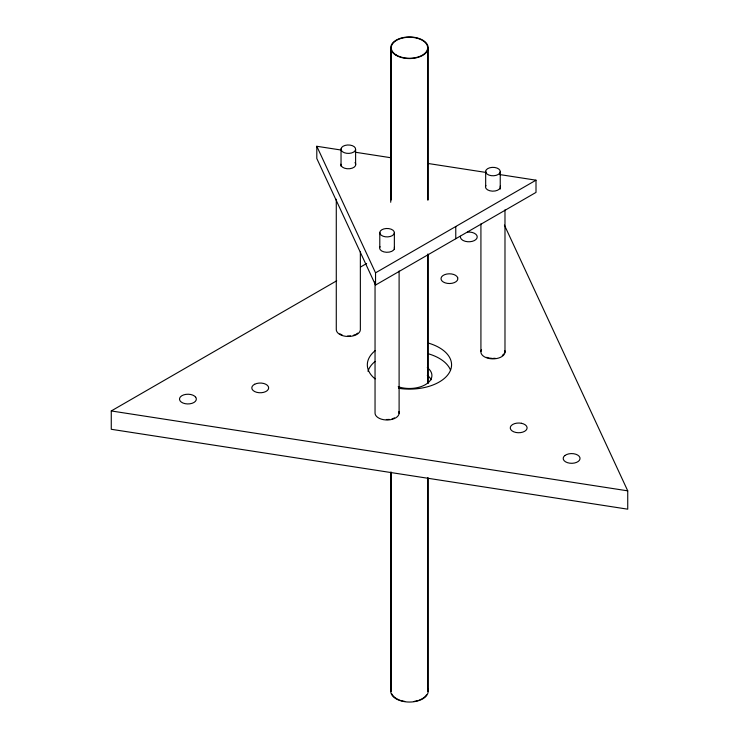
<?xml version="1.0" encoding="UTF-8"?>
<svg xmlns="http://www.w3.org/2000/svg" width="739" height="739" viewBox="0 0 739 739"><rect width="100%" height="100%" fill="white"/><g stroke="black" fill="none" stroke-linecap="round" stroke-linejoin="round"><path stroke-width="1.11" d="M504.404 225.09L627.734 490.844L627.734 509.18L111.266 429.285L111.266 410.949L336.716 280.783M360.66 266.955L366.646 263.5M375.541 285.06L375.541 272.83L536.006 180.187L536.006 192.408L375.541 285.06L316.8 158.497L316.8 146.276L340.531 149.943M467.713 232.092L469.912 232.092A8.425 4.859 0 0 1 477.228 236.914A8.425 4.859 0 0 1 469.912 241.736L467.713 241.736A8.425 4.859 0 0 1 460.462 236.277M355.219 152.216L391.374 157.813M427.539 163.402L486.29 172.492M499.85 174.589L536.006 180.187M111.266 410.949L627.734 490.844M316.8 146.276L375.541 272.83M504.986 209.867L504.986 352.355M500.238 171.836A7.298 4.212 0 0 1 488.895 175.069A7.298 4.212 0 0 1 489.726 167.781A7.298 4.212 0 0 1 500.238 171.836L500.238 189.092M485.671 171.291L485.671 186.237M480.923 223.899L480.923 351.441M455.769 226.503L455.769 238.734M428.167 47.758L428.167 199.983M428.167 254.179L428.167 383.338M428.167 477.902L428.167 691.242M427.65 47.758L427.65 199.983M427.65 254.179L427.65 383.338M427.65 477.902L427.65 691.242M399.106 271.001L399.106 413.48M394.358 232.97A7.298 4.212 0 0 1 383.014 236.194A7.298 4.212 0 0 1 383.846 228.914A7.298 4.212 0 0 1 394.358 232.97L394.358 249.071M391.254 47.758L391.254 199.983M391.254 472.138L391.254 691.242M390.728 47.758L390.728 202.283M390.728 472.138L390.728 691.242M379.791 232.415L379.791 247.371M375.042 281.577L375.042 412.574A12.064 6.965 0 0 0 387.864 419.974A12.064 6.965 0 0 0 398.903 411.669M360.355 251.842L360.355 329.982A12.064 6.965 0 0 1 347.533 336.467A12.064 6.965 0 0 1 336.282 329.067L336.282 199.225M355.607 149.463A7.298 4.212 0 0 1 344.263 152.696A7.298 4.212 0 0 1 345.095 145.407A7.298 4.212 0 0 1 355.607 149.463L355.607 164.418M341.039 148.908L341.039 166.164M355.034 162.562A7.482 4.323 0 0 1 349.778 168.714A7.482 4.323 0 0 1 340.845 164.187M394.414 247.131A7.482 4.323 0 0 1 386.58 252.285A7.482 4.323 0 0 1 379.985 246.586M500.294 186.006A7.482 4.323 0 0 1 492.46 191.161A7.482 4.323 0 0 1 485.865 185.452M394.478 417.904A11.233 6.485 0 0 1 392.039 418.837M389.268 419.382A11.233 6.485 0 0 1 386.34 419.493M357.658 333.123A11.233 6.485 0 0 1 356.429 334.01M355.727 334.397A11.233 6.485 0 0 1 353.288 335.34M350.508 335.885A11.233 6.485 0 0 1 347.589 335.996M342.083 334.915A11.233 6.485 0 0 1 339.875 333.797M503.592 353.981A11.233 6.485 0 0 1 502.289 355.496M495.148 358.258A11.233 6.485 0 0 1 493.199 358.378M492.22 358.369A11.233 6.485 0 0 1 489.347 358.036M488.433 357.833A11.233 6.485 0 0 1 486.715 357.288M504.783 350.535A12.064 6.965 0 0 1 492.165 358.849A12.064 6.965 0 0 1 481.532 349.658M427.271 375.264A22.456 12.969 0 0 1 431.142 379.8M427.271 367.616A22.456 12.969 0 0 1 426.338 384.068A22.456 12.969 0 0 1 398.219 386.746M427.789 342.924A42.114 24.313 0 0 1 448.924 373.297A42.114 24.313 0 0 1 398.552 388.298M375.107 378.895A42.114 24.313 0 0 1 375.107 350.739M367.976 371.301A42.114 24.313 0 0 1 375.107 361.436M427.789 353.63A42.114 24.313 0 0 1 450.568 370.257M426.551 694.836A18.198 10.503 0 0 1 419.558 699.981M418.551 700.341A18.198 10.503 0 0 1 414.163 701.394M404.741 701.394A18.198 10.503 0 0 1 400.353 700.341M399.346 699.981A18.198 10.503 0 0 1 391.873 693.967M427.53 688.443A18.715 10.808 0 0 1 409.452 702.05A18.715 10.808 0 0 1 391.374 688.443M564.938 455.483L563.839 456.582A8.425 4.859 0 0 0 567.413 462.66A8.425 4.859 0 0 0 578.304 461.404L579.404 460.305A8.425 4.859 0 0 0 575.838 454.236A8.425 4.859 0 0 0 564.938 455.483M254.678 384.243L253.228 385.195A8.425 4.859 0 0 0 254.678 391.559A8.425 4.859 0 0 0 265.791 391.559L267.241 390.598A8.425 4.859 0 0 0 265.791 384.243A8.425 4.859 0 0 0 254.678 384.243M521.392 423.271L519.231 423.031A8.425 4.859 0 0 0 510.418 426.93A8.425 4.859 0 0 0 515.979 432.481L518.131 432.731A8.425 4.859 0 0 0 526.944 428.832A8.425 4.859 0 0 0 521.392 423.271M195.696 397.222L194.597 396.122A8.425 4.859 0 0 0 183.706 394.875A8.425 4.859 0 0 0 180.131 400.944L181.231 402.044A8.425 4.859 0 0 0 192.131 403.3A8.425 4.859 0 0 0 195.696 397.222M457.69 277.716L456.988 276.515A8.425 4.859 0 0 0 446.726 274.058A8.425 4.859 0 0 0 441.174 279.619L441.876 280.82A8.425 4.859 0 0 0 452.139 283.268A8.425 4.859 0 0 0 457.69 277.716M396.584 55.185A18.198 10.503 0 0 0 427.031 50.474A18.198 10.503 0 0 0 404.741 37.606A18.198 10.503 0 0 0 396.584 55.185M396.215 55.397A18.715 10.808 0 0 0 427.53 50.557A18.715 10.808 0 0 0 404.602 37.319A18.715 10.808 0 0 0 396.215 55.397"/></g></svg>
